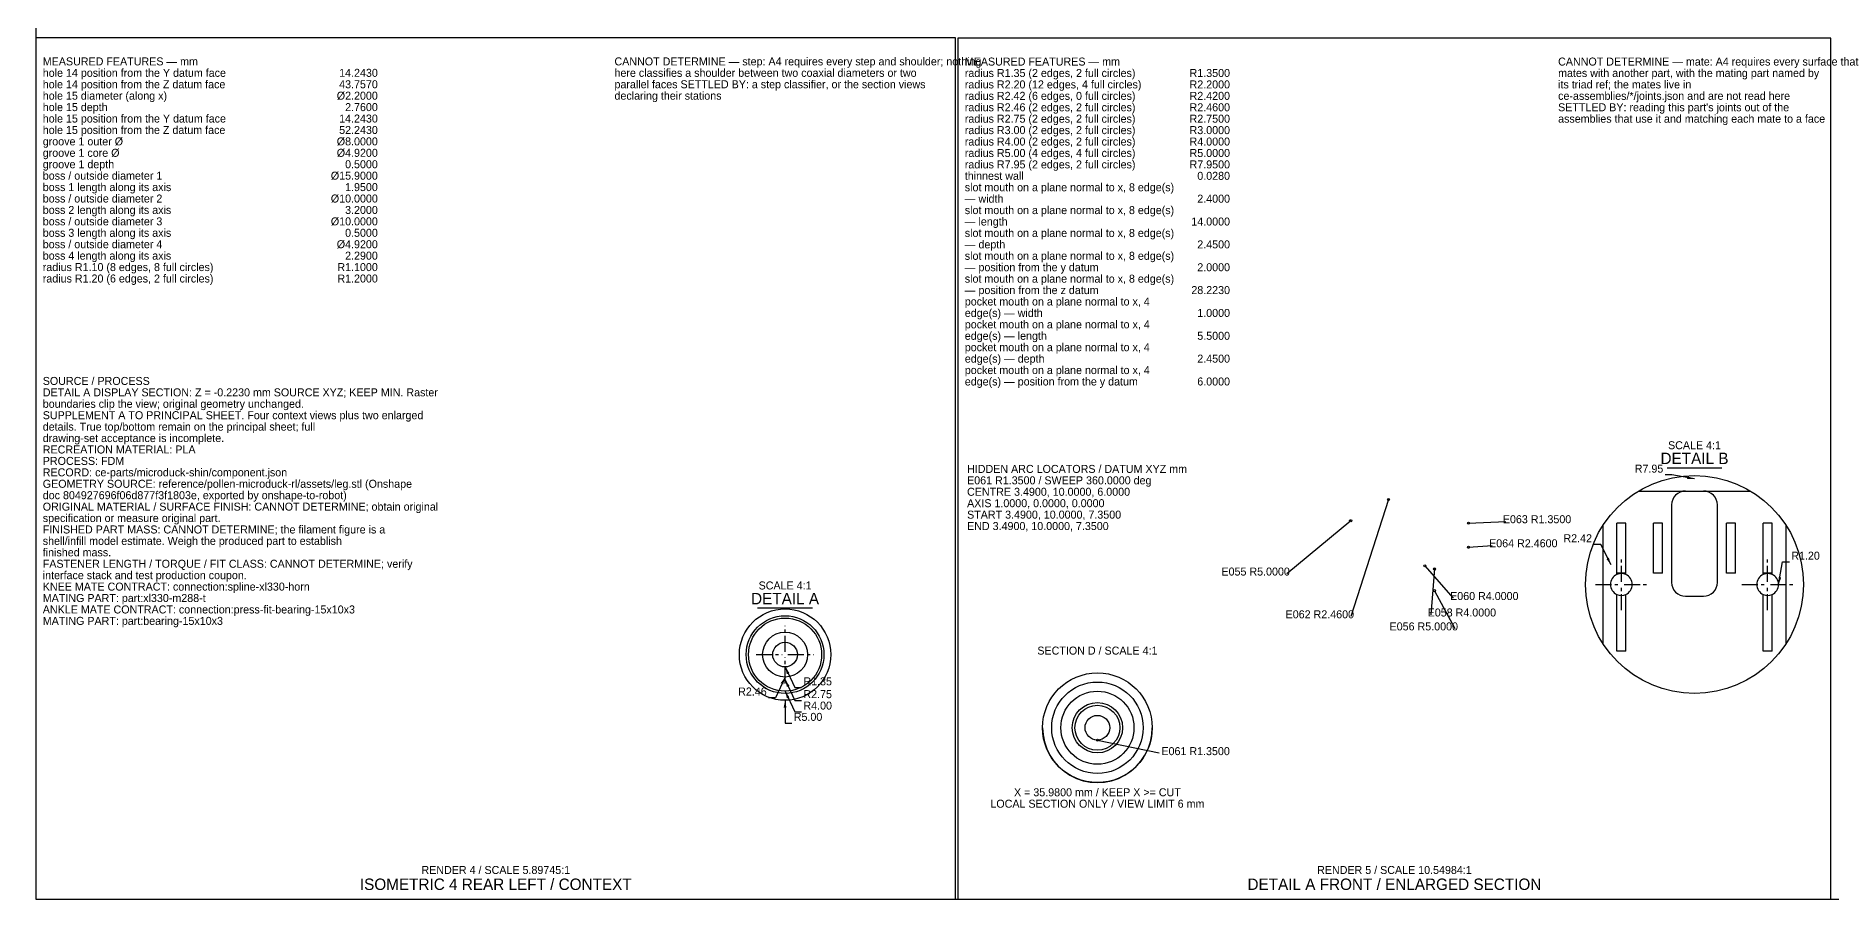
# Model space of a CAD drawing. Header units: millimetres. Extents: x 10 to 1188, y 10 to 831.
# Drawn here: x 10 to 795, y 10 to 388 of the extents above; entities that cross this region are included whole.
import ezdxf
from ezdxf.enums import TextEntityAlignment as Align

# ---------------------------------------------------------------- set-up
doc = ezdxf.new("R2010")
doc.units = ezdxf.units.MM
doc.linetypes.add('CENTER', pattern=[11.2, 7, -1.4, 1.4, -1.4])
for name, color, linetype in [('CENTER', 4, 'CENTER'), ('DIM', 3, 'CONTINUOUS'), ('FRAME', 7, 'CONTINUOUS'), ('SECTION', 7, 'CONTINUOUS'), ('TEXT', 3, 'CONTINUOUS'), ('TITLE', 7, 'CONTINUOUS'), ('VISIBLE', 7, 'CONTINUOUS')]:
    doc.layers.add(name, color=color, linetype=linetype)

msp = doc.modelspace()

# ---------------------------------------------------------------- linework, layer by layer
at = {"layer": 'CENTER'}
for p, q in [((703.488559, 148.88), (703.488559, 158.96)), ((767.488559, 148.88), (767.488559, 158.96)), ((692.208559, 147.68), (702.288559, 147.68)), ((703.488559, 136.4), (703.488559, 146.48)), ((704.688559, 147.68), (714.768559, 147.68)), ((756.208559, 147.68), (766.288559, 147.68)), ((767.488559, 136.4), (767.488559, 146.48)), ((768.688559, 147.68), (778.768559, 147.68)), ((337.690779, 118.2), (337.690779, 129.6)), ((325.090779, 117), (336.490779, 117)), ((337.690779, 104.4), (337.690779, 115.8)), ((338.890779, 117), (350.290779, 117))]:
    msp.add_line(p, q, dxfattribs=at)
at = {"layer": 'DIM'}
for p, q in [((725.640482, 195.616482), (722.640482, 195.616482)), ((735.488559, 193.88), (725.640482, 195.616482)), ((601.593718, 184.843126), (585.193718, 133.651602)), ((585.096094, 175.586483), (557.126875, 152.356483)), ((636.609381, 174.487083), (653.009381, 175.257083)), ((694.452871, 165.162162), (691.452871, 165.162162)), ((698.963822, 156.237404), (694.452871, 165.162162)), ((636.609381, 163.961919), (647.009381, 164.731919)), ((772.288559, 147.68), (774.025041, 157.528078)), ((774.025041, 157.528078), (777.025041, 157.528078)), ((617.571731, 155.879703), (629.952493, 141.649703)), ((621.728423, 154.456065), (620.128423, 134.441455)), ((621.728423, 144.973935), (630.669681, 128.35727)), ((337.690779, 111.6), (341.916962, 102.536922)), ((337.690779, 107.16), (333.464597, 98.096922)), ((337.690779, 106), (341.916962, 96.936922)), ((341.916962, 102.536922), (344.916962, 102.536922)), ((333.464597, 98.096922), (330.464597, 98.096922)), ((337.690779, 101), (341.916962, 91.936922)), ((337.690779, 97), (337.690779, 87)), ((341.916962, 96.936922), (344.916962, 96.936922)), ((337.690779, 87), (340.690779, 87)), ((341.916962, 91.936922), (344.916962, 91.936922)), ((474.309837, 79.6), (501.309837, 74))]:
    msp.add_line(p, q, dxfattribs=at)
for centre in [(601.593718, 184.843126), (585.096094, 175.586483), (636.609381, 174.487083), (636.609381, 163.961919), (617.571731, 155.879703), (621.728423, 154.456065), (621.728423, 144.973935), (474.309837, 79.6)]:
    msp.add_circle(centre, 0.45, dxfattribs=at)
for points in [[(735.488559, 193.88), (732.442753, 195.034437), (732.231596, 193.836911)], [(698.963822, 156.237404), (698.062943, 159.367592), (696.977693, 158.81906)], [(772.288559, 147.68), (773.442997, 150.725807), (772.24547, 150.936963)], [(337.690779, 111.6), (338.492122, 108.442863), (339.594193, 108.956767)], [(337.690779, 107.16), (335.787366, 104.516767), (336.889436, 104.002863)], [(337.690779, 106), (338.492122, 102.842863), (339.594193, 103.356767)], [(337.690779, 97), (337.082779, 93.8), (338.298779, 93.8)], [(337.690779, 101), (338.492122, 97.842863), (339.594193, 98.356767)]]:
    msp.add_solid(points, dxfattribs=at)
at = {"layer": 'FRAME'}
for p, q in [((10, 831), (10, 10)), ((10, 10), (1179, 10))]:
    msp.add_line(p, q, dxfattribs=at)
at = {"layer": 'SECTION'}
for p, q in [((450.309837, 85), (450.515161, 81.867371)), ((450.515161, 81.867371), (451.127618, 78.788343)), ((451.127618, 78.788343), (452.136729, 75.815598)), ((496.482946, 75.815598), (497.492057, 78.788343)), ((497.492057, 78.788343), (498.104514, 81.867371)), ((498.104514, 81.867371), (498.309837, 85)), ((498.309837, 85), (498.309837, 85)), ((452.136729, 75.815598), (453.525228, 73)), ((453.525228, 73), (455.269357, 70.389726)), ((493.350318, 70.389726), (495.094447, 73)), ((495.094447, 73), (496.482946, 75.815598)), ((455.269357, 70.389726), (457.339275, 68.029437)), ((457.339275, 68.029437), (459.699563, 65.95952)), ((459.699563, 65.95952), (462.309837, 64.21539)), ((462.309838, 64.21539), (465.125435, 62.826891)), ((465.125435, 62.826891), (468.09818, 61.81778)), ((480.521495, 61.81778), (483.49424, 62.826891)), ((483.49424, 62.826891), (486.309837, 64.21539)), ((486.309837, 64.21539), (488.920112, 65.95952)), ((488.920112, 65.95952), (491.2804, 68.029437)), ((491.2804, 68.029437), (493.350318, 70.389726)), ((468.09818, 61.81778), (471.177209, 61.205323)), ((471.177209, 61.205323), (474.309837, 61)), ((474.309838, 61), (477.442466, 61.205323)), ((477.442466, 61.205323), (480.521495, 61.81778))]:
    msp.add_line(p, q, dxfattribs=at)
for centre, radius in [((735.488559, 147.68), 47.68), ((337.690779, 117), 17), ((474.309837, 85), 24), ((474.309837, 85), 11)]:
    msp.add_circle(centre, radius, dxfattribs=at)
at = {"layer": 'TEXT'}
for p, q in [((723.488559, 198.76), (747.488559, 198.76)), ((325.690779, 137.4), (349.690779, 137.4))]:
    msp.add_line(p, q, dxfattribs=at)
at = {"layer": 'TITLE'}
for p, q in [((412.305, 386.825683), (10, 386.825683)), ((10, 386.825683), (10, 10)), ((412.305, 10), (412.305, 386.825683)), ((795.1525, 386.7562), (413.305, 386.7562)), ((413.305, 386.7562), (413.305, 10)), ((795.1525, 10), (795.1525, 386.7562)), ((10, 10), (412.305, 10)), ((413.305, 10), (795.1525, 10))]:
    msp.add_line(p, q, dxfattribs=at)
at = {"layer": 'VISIBLE'}
for p, q in [((412.305, 386.825683), (10, 386.825683)), ((10, 386.825683), (10, 10)), ((412.305, 10), (412.305, 386.825683)), ((795.1525, 386.7562), (413.305, 386.7562)), ((413.305, 386.7562), (413.305, 10)), ((795.1525, 10), (795.1525, 386.7562)), ((710.968634, 188.572), (760.008485, 188.572)), ((730.318017, 188.456712), (729.192459, 188.115277)), ((731.488559, 188.572), (730.318017, 188.456712)), ((740.659101, 188.456712), (739.488559, 188.572)), ((741.78466, 188.115277), (740.659101, 188.456712)), ((725.603848, 183.742542), (725.488559, 182.572)), ((725.488559, 182.572), (725.488559, 148.572)), ((725.945282, 184.868101), (725.603848, 183.742542)), ((726.499742, 185.905421), (725.945282, 184.868101)), ((727.245919, 186.814641), (726.499742, 185.905421)), ((728.155138, 187.560818), (727.245919, 186.814641)), ((729.192459, 188.115277), (728.155138, 187.560818)), ((742.821981, 187.560818), (741.78466, 188.115277)), ((743.7312, 186.814641), (742.821981, 187.560818)), ((744.477377, 185.905421), (743.7312, 186.814641)), ((745.031837, 184.868101), (744.477377, 185.905421)), ((745.373271, 183.742542), (745.031837, 184.868101)), ((745.488559, 182.572), (745.373271, 183.742542)), ((745.488559, 148.572), (745.488559, 182.572)), ((695.488559, 121.730387), (695.488559, 173.629613)), ((705.488559, 174.572), (701.488559, 174.572)), ((701.488559, 152.572), (701.488559, 174.572)), ((705.488559, 152.572), (705.488559, 174.572)), ((717.488559, 152.572), (717.488559, 174.572)), ((721.488559, 174.572), (717.488559, 174.572)), ((721.488559, 152.572), (721.488559, 174.572)), ((749.488559, 152.572), (749.488559, 174.572)), ((753.488559, 174.572), (749.488559, 174.572)), ((753.488559, 152.572), (753.488559, 174.572)), ((769.488559, 174.572), (765.488559, 174.572)), ((765.488559, 152.572), (765.488559, 174.572)), ((769.488559, 152.572), (769.488559, 174.572)), ((775.488559, 173.629613), (775.488559, 121.730387)), ((701.488559, 152.043485), (701.488559, 152.572)), ((705.488559, 152.572), (701.488559, 152.572)), ((705.488559, 152.043485), (705.488559, 152.572)), ((721.488559, 152.572), (717.488559, 152.572)), ((753.488559, 152.572), (749.488559, 152.572)), ((765.488559, 152.043485), (765.488559, 152.572)), ((769.488559, 152.572), (765.488559, 152.572)), ((769.488559, 152.043485), (769.488559, 152.572)), ((701.488559, 118.572), (701.488559, 143.316515)), ((705.488559, 118.572), (705.488559, 143.316515)), ((725.488559, 148.572), (725.603848, 147.401458)), ((725.603848, 147.401458), (725.945282, 146.275899)), ((725.945282, 146.275899), (726.499742, 145.238579)), ((726.499742, 145.238579), (727.245919, 144.329359)), ((727.245919, 144.329359), (728.155138, 143.583182)), ((728.155138, 143.583182), (729.192459, 143.028723)), ((729.192459, 143.028723), (730.318017, 142.687288)), ((730.318017, 142.687288), (731.488559, 142.572)), ((731.488559, 142.572), (739.488559, 142.572)), ((739.488559, 142.572), (740.659101, 142.687288)), ((740.659101, 142.687288), (741.78466, 143.028723)), ((741.78466, 143.028723), (742.821981, 143.583182)), ((742.821981, 143.583182), (743.7312, 144.329359)), ((743.7312, 144.329359), (744.477377, 145.238579)), ((744.477377, 145.238579), (745.031837, 146.275899)), ((745.031837, 146.275899), (745.373271, 147.401458)), ((745.373271, 147.401458), (745.488559, 148.572)), ((765.488559, 118.572), (765.488559, 143.316515)), ((769.488559, 118.572), (769.488559, 143.316515)), ((705.488559, 118.572), (701.488559, 118.572)), ((769.488559, 118.572), (765.488559, 118.572)), ((10, 10), (412.305, 10)), ((413.305, 10), (795.1525, 10))]:
    msp.add_line(p, q, dxfattribs=at)
for centre, radius in [((337.690779, 117), 20), ((337.690779, 117), 16), ((337.690779, 117), 9.84), ((337.690779, 117), 5.4), ((474.309837, 85), 20), ((474.309837, 85), 16), ((474.309837, 85), 9.84), ((474.309837, 85), 5.4)]:
    msp.add_circle(centre, radius, dxfattribs=at)
for centre, radius, start, end in [((703.488559, 147.68), 4.8, 114.624318, 245.375682), ((703.488588, 147.679967), 4.800032, 65.37616, 114.624469), ((703.488559, 147.68), 4.8, 294.624318, 65.375682), ((767.488559, 147.68), 4.8, 114.624318, 245.375682), ((767.488562, 147.680002), 4.799998, 65.375699, 114.624352), ((767.488559, 147.68), 4.8, 294.624318, 65.375682), ((703.488559, 147.68), 4.8, 245.375682, 294.624318), ((767.488559, 147.68), 4.8, 245.375682, 294.624318)]:
    msp.add_arc(centre, radius, start, end, dxfattribs=at)

# ---------------------------------------------------------------- texts
at = {"layer": 'DIM'}
for s, p in [('14.2430', (159.563696, 369.825683)), ('R1.3500', (532.314675, 369.7562)), ('Ø2.2000', (159.563696, 359.825683)), ('43.7570', (159.563696, 364.825683)), ('R2.2000', (532.314675, 364.7562)), ('R2.4200', (532.314675, 359.7562)), ('14.2430', (159.563696, 349.825683)), ('2.7600', (159.563696, 354.825683)), ('R2.4600', (532.314675, 354.7562)), ('52.2430', (159.563696, 344.825683)), ('R2.7500', (532.314675, 349.7562)), ('R3.0000', (532.314675, 344.7562)), ('Ø8.0000', (159.563696, 339.825683)), ('Ø4.9200', (159.563696, 334.825683)), ('R4.0000', (532.314675, 339.7562)), ('R5.0000', (532.314675, 334.7562)), ('0.5000', (159.563696, 329.825683)), ('R7.9500', (532.314675, 329.7562)), ('Ø15.9000', (159.563696, 324.825683)), ('1.9500', (159.563696, 319.825683)), ('0.0280', (532.314675, 324.7562)), ('Ø10.0000', (159.563696, 314.825683)), ('2.4000', (532.314675, 314.7562)), ('Ø10.0000', (159.563696, 304.825683)), ('3.2000', (159.563696, 309.825683)), ('14.0000', (532.314675, 304.7562)), ('Ø4.9200', (159.563696, 294.825683)), ('0.5000', (159.563696, 299.825683)), ('2.2900', (159.563696, 289.825683)), ('2.4500', (532.314675, 294.7562)), ('R1.1000', (159.563696, 284.825683)), ('R1.2000', (159.563696, 279.825683)), ('2.0000', (532.314675, 284.7562)), ('28.2230', (532.314675, 274.7562)), ('1.0000', (532.314675, 264.7562)), ('5.5000', (532.314675, 254.7562)), ('2.4500', (532.314675, 244.7562)), ('6.0000', (532.314675, 234.7562))]:
    msp.add_text(s, height=3.5, dxfattribs=at).set_placement(p, align=Align.RIGHT)
for s, p in [('E063 R1.3500', (666.609381, 174.487083)), ('E064 R2.4600', (660.609381, 163.961919)), ('E055 R5.0000', (543.526875, 151.586483)), ('E060 R4.0000', (643.552493, 140.879703)), ('E062 R2.4600', (571.593718, 132.881602)), ('E058 R4.0000', (633.728423, 133.671455)), ('E056 R5.0000', (617.069681, 127.58727))]:
    msp.add_text(s, height=3.5, dxfattribs=at).set_placement(p, align=Align.CENTER)
msp.add_text('E061 R1.3500', height=3.5, dxfattribs=at).set_placement((502.309837, 73))
at = {"layer": 'TEXT'}
for s, p in [('MEASURED FEATURES — mm', (13, 374.825683)), ('CANNOT DETERMINE — step: A4 requires every step and shoulder; nothing', (263.076558, 374.825683)), ('MEASURED FEATURES — mm', (416.305, 374.7562)), ('CANNOT DETERMINE — mate: A4 requires every surface that', (675.824619, 374.7562)), ('hole 14 position from the Y datum face', (13, 369.825683)), ('here classifies a shoulder between two coaxial diameters or two', (263.076558, 369.825683)), ('radius R1.35 (2 edges, 2 full circles)', (416.305, 369.7562)), ('mates with another part, with the mating part named by', (675.824619, 369.7562)), ('hole 14 position from the Z datum face', (13, 364.825683)), ('hole 15 diameter (along x)', (13, 359.825683)), ('declaring their stations', (263.076558, 359.825683)), ('parallel faces SETTLED BY: a step classifier, or the section views', (263.076558, 364.825683)), ('radius R2.20 (12 edges, 4 full circles)', (416.305, 364.7562)), ('radius R2.42 (6 edges, 0 full circles)', (416.305, 359.7562)), ('ce-assemblies/*/joints.json and are not read here', (675.824619, 359.7562)), ('its triad ref; the mates live in', (675.824619, 364.7562)), ('hole 15 depth', (13, 354.825683)), ('hole 15 position from the Y datum face', (13, 349.825683)), ('radius R2.46 (2 edges, 2 full circles)', (416.305, 354.7562)), ('radius R2.75 (2 edges, 2 full circles)', (416.305, 349.7562)), ('assemblies that use it and matching each mate to a face', (675.824619, 349.7562)), ("SETTLED BY: reading this part's joints out of the", (675.824619, 354.7562)), ('hole 15 position from the Z datum face', (13, 344.825683)), ('radius R3.00 (2 edges, 2 full circles)', (416.305, 344.7562)), ('groove 1 outer Ø', (13, 339.825683)), ('groove 1 core Ø', (13, 334.825683)), ('radius R4.00 (2 edges, 2 full circles)', (416.305, 339.7562)), ('radius R5.00 (4 edges, 4 full circles)', (416.305, 334.7562)), ('groove 1 depth', (13, 329.825683)), ('radius R7.95 (2 edges, 2 full circles)', (416.305, 329.7562)), ('boss / outside diameter 1', (13, 324.825683)), ('boss 1 length along its axis', (13, 319.825683)), ('thinnest wall', (416.305, 324.7562)), ('slot mouth on a plane normal to x, 8 edge(s)', (416.305, 319.7562)), ('boss / outside diameter 2', (13, 314.825683)), ('— width', (416.305, 314.7562)), ('boss 2 length along its axis', (13, 309.825683)), ('boss / outside diameter 3', (13, 304.825683)), ('— length', (416.305, 304.7562)), ('slot mouth on a plane normal to x, 8 edge(s)', (416.305, 309.7562)), ('boss 3 length along its axis', (13, 299.825683)), ('boss / outside diameter 4', (13, 294.825683)), ('— depth', (416.305, 294.7562)), ('slot mouth on a plane normal to x, 8 edge(s)', (416.305, 299.7562)), ('boss 4 length along its axis', (13, 289.825683)), ('slot mouth on a plane normal to x, 8 edge(s)', (416.305, 289.7562)), ('radius R1.10 (8 edges, 8 full circles)', (13, 284.825683)), ('radius R1.20 (6 edges, 2 full circles)', (13, 279.825683)), ('— position from the y datum', (416.305, 284.7562)), ('slot mouth on a plane normal to x, 8 edge(s)', (416.305, 279.7562)), ('— position from the z datum', (416.305, 274.7562)), ('edge(s) — width', (416.305, 264.7562)), ('pocket mouth on a plane normal to x, 4', (416.305, 269.7562)), ('pocket mouth on a plane normal to x, 4', (416.305, 259.7562)), ('edge(s) — length', (416.305, 254.7562)), ('pocket mouth on a plane normal to x, 4', (416.305, 249.7562)), ('edge(s) — depth', (416.305, 244.7562)), ('pocket mouth on a plane normal to x, 4', (416.305, 239.7562)), ('SOURCE / PROCESS', (13, 235)), ('edge(s) — position from the y datum', (416.305, 234.7562)), ('boundaries clip the view; original geometry unchanged.', (13, 225)), ('DETAIL A DISPLAY SECTION: Z = -0.2230 mm SOURCE XYZ; KEEP MIN. Raster', (13, 230)), ('SUPPLEMENT A TO PRINCIPAL SHEET. Four context views plus two enlarged', (13, 220)), ('details. True top/bottom remain on the principal sheet; full', (13, 215)), ('drawing-set acceptance is incomplete.', (13, 210)), ('RECREATION MATERIAL: PLA', (13, 205)), ('PROCESS: FDM', (13, 200)), ('RECORD: ce-parts/microduck-shin/component.json', (13, 195)), ('HIDDEN ARC LOCATORS / DATUM XYZ mm', (417.305, 196.5)), ('doc 804927696f06d877f3f1803e, exported by onshape-to-robot)', (13, 185)), ('GEOMETRY SOURCE: reference/pollen-microduck-rl/assets/leg.stl (Onshape', (13, 190)), ('CENTRE 3.4900, 10.0000, 6.0000', (417.305, 186.5)), ('E061 R1.3500 / SWEEP 360.0000 deg', (417.305, 191.5)), ('ORIGINAL MATERIAL / SURFACE FINISH: CANNOT DETERMINE; obtain original', (13, 180)), ('AXIS 1.0000, 0.0000, 0.0000', (417.305, 181.5)), ('specification or measure original part.', (13, 175)), ('FINISHED PART MASS: CANNOT DETERMINE; the filament figure is a', (13, 170)), ('START 3.4900, 10.0000, 7.3500', (417.305, 176.5)), ('END 3.4900, 10.0000, 7.3500', (417.305, 171.5)), ('shell/infill model estimate. Weigh the produced part to establish', (13, 165)), ('finished mass.', (13, 160)), ('FASTENER LENGTH / TORQUE / FIT CLASS: CANNOT DETERMINE; verify', (13, 155)), ('R1.20', (777.825041, 158.528078)), ('interface stack and test production coupon.', (13, 150)), ('KNEE MATE CONTRACT: connection:spline-xl330-horn', (13, 145)), ('MATING PART: part:xl330-m288-t', (13, 140)), ('ANKLE MATE CONTRACT: connection:press-fit-bearing-15x10x3', (13, 135)), ('MATING PART: part:bearing-15x10x3', (13, 130)), ('R1.35', (345.716962, 103.536922)), ('R2.75', (345.716962, 97.936922)), ('R4.00', (345.716962, 92.936922)), ('R5.00', (341.490779, 88))]:
    msp.add_text(s, height=3.5, dxfattribs=at).set_placement(p)
for s, height, p in [('DETAIL B', 5, (735.488559, 200.36)), ('SCALE 4:1', 3.5, (735.488559, 206.86)), ('DETAIL A', 5, (337.690779, 139)), ('SCALE 4:1', 3.5, (337.690779, 145.5)), ('SECTION D / SCALE 4:1', 3.5, (474.309837, 117)), ('X = 35.9800 mm / KEEP X >= CUT', 3.5, (474.309837, 55)), ('LOCAL SECTION ONLY / VIEW LIMIT 6 mm', 3.5, (474.309837, 50)), ('RENDER 4 / SCALE 5.89745:1', 3.5, (211.1525, 21)), ('RENDER 5 / SCALE 10.54984:1', 3.5, (604.22875, 21)), ('ISOMETRIC 4 REAR LEFT / CONTEXT', 5, (211.1525, 14)), ('DETAIL A FRONT / ENLARGED SECTION', 5, (604.22875, 14))]:
    msp.add_text(s, height=height, dxfattribs=at).set_placement(p, align=Align.CENTER)
for s, p in [('R7.95', (721.840482, 196.616482)), ('R2.42', (690.652871, 166.162162)), ('R2.46', (329.664597, 99.096922))]:
    msp.add_text(s, height=3.5, dxfattribs=at).set_placement(p, align=Align.RIGHT)

doc.saveas('drawing.dxf')
